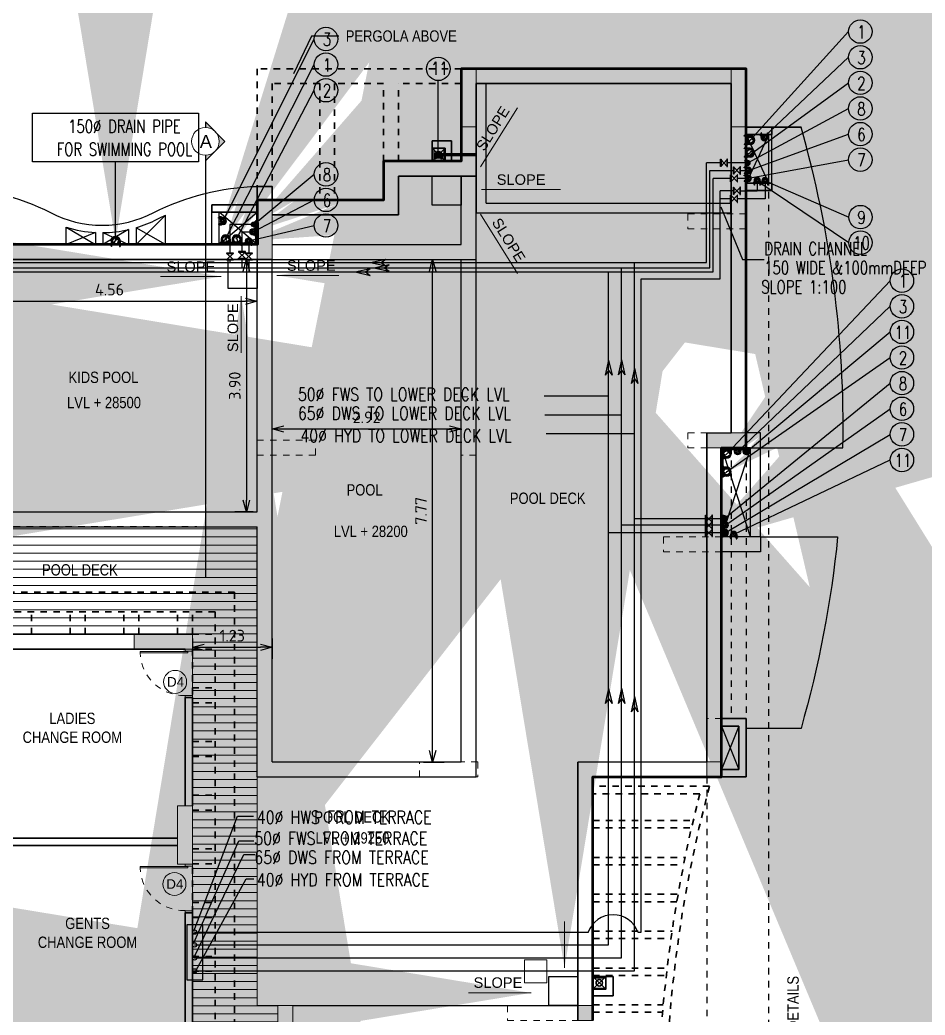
# Model space of a CAD drawing. Header units: inches. Extents: x 0 to 429, y 0 to 185.
# Drawn here: x 302.73 to 316.73, y 118.07 to 133.46 of the extents above; entities that cross this region are included whole.
import ezdxf
from ezdxf.enums import TextEntityAlignment as Align

# ---------------------------------------------------------------- set-up
doc = ezdxf.new("R2010")
doc.units = ezdxf.units.IN
doc.header["$MEASUREMENT"] = 0
doc.linetypes.add('Xr-4BHK-A-B-Tenth Floor-Sub$0$HIDDEN', pattern=[0.375, 0.25, -0.125])
doc.layers.get('DEFPOINTS').update_dxf_attribs({"lineweight": 18})
for name, color, linetype, lineweight in [('FLOOR09', 7, 'Continuous', 50), ('XR-4BHK-A-B-TENTH SUB$0$A-WALL', 7, 'Continuous', 35), ('XR-4BHK-A-B-TENTH SUB$0$COL', 1, 'Continuous', 0), ('XR-4BHK-A-B-TENTH SUB$0$COL BELOW', 3, 'Xr-4BHK-A-B-Tenth Floor-Sub$0$HIDDEN', 0), ('XR-4BHK-A-B-TENTH SUB$0$COL HATCH', 9, 'Continuous', 0), ('XR-4BHK-A-B-TENTH SUB$0$CUTOUT', 6, 'Continuous', 30), ('XR-4BHK-A-B-TENTH SUB$0$DOOR', 34, 'Continuous', 20), ('XR-4BHK-A-B-TENTH SUB$0$HATCH', 8, 'Continuous', 9), ('XR-4BHK-A-B-TENTH SUB$0$PERGOLA ABOVE', 6, 'Xr-4BHK-A-B-Tenth Floor-Sub$0$HIDDEN', 30), ('XR-4BHK-A-B-TENTH SUB$0$PIPE', 30, 'Continuous', 30), ('XR-4BHK-A-B-TENTH SUB$0$WALL', 7, 'Continuous', 30)]:
    doc.layers.add(name, color=color, linetype=linetype, lineweight=lineweight)
for name, color, linetype in [('XR-4BHK-A-B-TENTH SUB$0$BALCONY', 6, 'Continuous'), ('XR-4BHK-A-B-TENTH SUB$0$ELE', 4, 'Continuous'), ('XR-4BHK-A-B-TENTH SUB$0$LINE ABOVE', 20, 'Xr-4BHK-A-B-Tenth Floor-Sub$0$HIDDEN')]:
    doc.layers.add(name, color=color, linetype=linetype)
doc.layers.add('XR-4BHK-A-B-TENTH SUB$0$HATCH1', color=7, linetype='Continuous', lineweight=15, true_color=0x874d22)
doc.styles.add('Sanvi Common', font='isocpeur.ttf')
doc.styles.add('Xr-4BHK-A-B-Tenth Floor-Sub$0$$0$DIM', font='arial.ttf', dxfattribs={"height": 4})
doc.styles.add('Xr-4BHK-A-B-Tenth Floor-Sub$0$$1$Standard', font='arial.ttf')
doc.styles.add('Xr-4BHK-A-B-Tenth Floor-Sub$0$A-DIM', font='arial.ttf')
doc.styles.add('Xr-4BHK-A-B-Tenth Floor-Sub$0$AUDIT_D_080506184754-0', font='romans.shx')
doc.styles.add('Xr-4BHK-A-B-Tenth Floor-Sub$0$DIM', font='arial.ttf')
doc.styles.add('Xr-4BHK-A-B-Tenth Floor-Sub$0$ROMANS', font='romans.shx')
doc.styles.add('Xr-4BHK-A-B-Tenth Floor-Sub$0$Standard', font='ARIALN.TTF')
doc.dimstyles.new('Sanvi Common', dxfattribs={"dimtxt": 0.18, "dimasz": 0.18, "dimexe": 0.18, "dimexo": 0.0625, "dimgap": 0.09, "dimtad": 1, "dimzin": 0, "dimdsep": 46, "dimtxsty": 'Sanvi Common', "dimblk": 'OPEN30', "dimcen": 0.09, "dimclrd": 68, "dimclre": 68, "dimclrt": 40, "dimadec": 0, "dimazin": 0, "dimtfac": 1, "dimtofl": 0, "dimtmove": 0, "dimatfit": 3, "dimldrblk": 'OPEN30', "dimfxl": 1, "dimtolj": 1, "dimtzin": 0, "dimarcsym": 0})
doc.dimstyles.new('Xr-4BHK-A-B-Tenth Floor-Sub$0$A-DIM-100', dxfattribs={"dimscale": 2, "dimtxt": 150, "dimasz": 50, "dimexe": 30, "dimexo": 25, "dimgap": 25, "dimtad": 1, "dimdec": 0, "dimzin": 0, "dimdsep": 46, "dimtxsty": 'Xr-4BHK-A-B-Tenth Floor-Sub$0$A-DIM', "dimblk1": 'Xr-4BHK-A-B-Tenth Floor-Sub$0$_ArchTick', "dimblk2": 'Xr-4BHK-A-B-Tenth Floor-Sub$0$_ArchTick', "dimsah": 1, "dimcen": 0.09, "dimdle": 30, "dimclrd": 256, "dimclre": 256, "dimclrt": 5, "dimadec": 0, "dimazin": 0, "dimtfac": 1, "dimtdec": 0, "dimtmove": 2, "dimatfit": 3, "dimfxl": 0.18, "dimtolj": 1, "dimtzin": 0, "dimlwd": 9, "dimlwe": 9, "dimarcsym": 0})
doc.dimstyles.new('Xr-4BHK-A-B-Tenth Floor-Sub$0$DIM 75', dxfattribs={"dimtxt": 75, "dimasz": 75, "dimexe": 0.18, "dimexo": 0.0625, "dimgap": 0.09, "dimtad": 0, "dimtih": 1, "dimtoh": 1, "dimdec": 0, "dimzin": 0, "dimdsep": 46, "dimtxsty": 'Xr-4BHK-A-B-Tenth Floor-Sub$0$Standard', "dimcen": 0.09, "dimclrd": 256, "dimclre": 256, "dimclrt": 256, "dimadec": 0, "dimazin": 0, "dimtfac": 1, "dimtdec": 0, "dimtofl": 0, "dimtmove": 0, "dimatfit": 3, "dimfxl": 1, "dimtolj": 1, "dimtzin": 0, "dimarcsym": 0})

# ---------------------------------------------------------------- blocks, each defined once
blk = doc.blocks.new('Xr-4BHK-A-B-Tenth Floor-Sub$0$d-750')
at = {"layer": 'XR-4BHK-A-B-TENTH SUB$0$DOOR'}
for p, q in [((0, 719), (0, 750)), ((0, 750), (115, 750)), ((115, 719), (0, 719)), ((115, 750), (115, 719)), ((0, 0), (0, 31)), ((0, 31), (115, 31)), ((115, 31), (115, 0)), ((115, 0), (0, 0))]:
    blk.add_line(p, q, dxfattribs=at)
blk.add_lwpolyline([(74, 34), (811, 34), (811, 59), (74, 59)], close=True, dxfattribs=at)
at = {"layer": 'XR-4BHK-A-B-TENTH SUB$0$DOOR', "color": 8, "linetype": 'Xr-4BHK-A-B-Tenth Floor-Sub$0$HIDDEN', "extrusion": (0, 0, -1)}
blk.add_ellipse((125, 31), major_axis=(218, 652), ratio=0.99874, start_param=-0.33813, end_param=1.207251, dxfattribs=at)
blk = doc.blocks.new('Xr-4BHK-A-B-Tenth Floor-Sub$0$RWP')
at = {"layer": 'XR-4BHK-A-B-TENTH SUB$0$CUTOUT'}
for p, q in [((0, 200), (200, 0)), ((200, 200), (0, 0))]:
    blk.add_line(p, q, dxfattribs=at)
blk.add_lwpolyline([(0, 0), (200, 0), (200, 200), (0, 200)], close=True, dxfattribs=at)
at = {"layer": 'XR-4BHK-A-B-TENTH SUB$0$ELE'}
for p, q in [((0, 200), (0, 0)), ((25, 200), (25, 0))]:
    blk.add_line(p, q, dxfattribs=at)
at = {"layer": 'XR-4BHK-A-B-TENTH SUB$0$PIPE'}
blk.add_circle((100, 100), 50, dxfattribs=at)
at = {"layer": 'XR-4BHK-A-B-TENTH SUB$0$WALL'}
for p, q in [((0, 315), (300, 315)), ((0, 200), (0, 315)), ((300, 0), (300, 315)), ((0, 200), (185, 200)), ((185, 0), (185, 200))]:
    blk.add_line(p, q, dxfattribs=at)
blk = doc.blocks.new('Xr-4BHK-A-B-Tenth Floor-Sub$0$unit 4')
at = {"layer": 'XR-4BHK-A-B-TENTH SUB$0$COL HATCH'}
for points in [[(130342, 17232), (130342, 17462), (129442, 17462), (129442, 17232)], [(135071, 16852), (135071, 17462), (135301, 17462), (135301, 16852)], [(140161, 16852), (140161, 17082), (140391, 17082), (140391, 16852)], [(143927, 14862), (143927, 15092), (144157, 15092), (144157, 14862)], [(129442, 13057), (129442, 13287), (130342, 13287), (130342, 13057)], [(131472, 9902), (131472, 10132), (132391, 10132), (132391, 9902)], [(138186, 8001), (138186, 8902), (138416, 8902), (138416, 8001)], [(140841, 8902), (140841, 8672), (141337, 8672), (141337, 8672), (141452, 8672), (141452, 8672), (141741, 8672), (141741, 8902)]]:
    blk.add_hatch(color=256, dxfattribs=at).paths.add_polyline_path(points)
at = {"layer": 'XR-4BHK-A-B-TENTH SUB$0$HATCH'}
h = blk.add_hatch(dxfattribs=at)
h.set_pattern_fill('LINE', color=256, scale=1000, angle=90, style=0)
h.set_pattern_definition([(90, (108785.05, -212039.43), (-125, -3e-14), [])])
h.paths.add_polyline_path([(136524, 5337), (136524, 9902), (143927, 9902), (143927, 10222), (144477, 10222), (144477, 9002), (144477, 8902), (143682, 8902), (141449, 8902), (138186, 8902), (138187, 4737), (136951, 4737), (136951, 5337)])
at = {"layer": 'XR-4BHK-A-B-TENTH SUB$0$A-WALL'}
blk.add_line((140277, 14862), (140277, 14862), dxfattribs=at)
at = {"layer": 'XR-4BHK-A-B-TENTH SUB$0$BALCONY'}
blk.add_line((130345, 17862), (130345, 18311), dxfattribs=at)
for points in [[(135301, 17682), (135301, 18959, 0.074265), (130345, 18311), (130345, 17862)], [(136681, 17682), (136681, 18877, -0.044618), (139641, 18311), (139641, 17462)]]:
    blk.add_lwpolyline(points, format="xyb", dxfattribs=at)
at = {"layer": 'XR-4BHK-A-B-TENTH SUB$0$COL'}
for points in [[(130342, 17232), (130342, 17462), (129442, 17462), (129442, 17232)], [(135071, 16852), (135071, 17462), (135301, 17462), (135301, 16852)], [(140161, 16852), (140161, 17082), (140391, 17082), (140391, 16852)], [(143927, 14862), (143927, 15092), (144157, 15092), (144157, 14862)], [(129442, 13057), (129442, 13287), (130342, 13287), (130342, 13057)], [(131472, 9902), (131472, 10132), (132391, 10132), (132391, 9902)], [(138186, 8001), (138186, 8902), (138416, 8902), (138416, 8001)], [(140841, 8672), (140841, 8902), (141741, 8902), (141741, 8672)]]:
    blk.add_lwpolyline(points, close=True, dxfattribs=at)
at = {"layer": 'XR-4BHK-A-B-TENTH SUB$0$COL BELOW'}
for points in [[(131686, 17462), (131686, 16561), (131916, 16561), (131916, 17462)], [(135071, 17462), (135071, 16561), (135301, 16561), (135301, 17462)], [(136681, 17082), (136681, 16182), (136911, 16182), (136911, 17082)], [(140391, 16852), (140391, 17082), (139491, 17082), (139491, 16852)], [(144157, 13772), (144157, 15092), (143927, 15092), (143927, 13772)], [(134516, 13057), (134516, 13287), (135416, 13287), (135416, 13057)], [(140161, 12412), (140161, 13312), (140391, 13312), (140391, 12412)], [(135186, 10802), (135186, 9902), (135416, 9902), (135416, 10802)], [(138416, 8001), (138416, 8902), (138186, 8902), (138186, 8001)]]:
    blk.add_lwpolyline(points, close=True, dxfattribs=at)
at = {"layer": 'XR-4BHK-A-B-TENTH SUB$0$ELE'}
for p, q in [((131210, 17862), (130460, 17862)), ((131210, 17811), (130460, 17812)), ((130460, 17812), (131210, 17461)), ((131210, 17811), (130460, 17462)), ((135301, 17682), (135071, 17682)), ((135071, 17682), (135071, 17462)), ((135301, 17462), (135301, 17682)), ((136681, 17682), (135301, 17682)), ((136681, 17682), (136911, 17682)), ((136681, 17532), (135301, 17084)), ((136681, 17532), (135301, 17532)), ((135301, 17084), (135301, 17462)), ((135306, 17532), (136681, 17082)), ((139606, 17082), (140276, 17347)), ((139606, 17347), (140276, 17082)), ((135071, 16852), (135071, 17232)), ((143927, 10452), (143927, 14862)), ((140391, 13287), (131101, 13287)), ((132391, 10132), (132391, 13287)), ((140391, 9902), (140391, 13287)), ((132161, 13057), (131101, 13057)), ((132161, 10132), (132161, 13057)), ((140161, 13057), (132391, 13057)), ((140161, 10132), (140161, 13057)), ((140161, 10132), (132391, 10132)), ((132161, 9314), (131662, 9902)), ((132161, 9902), (131662, 9314)), ((136294, 9902), (132391, 9902)), ((136294, 5337), (136294, 9902)), ((136524, 5337), (136524, 9902)), ((140391, 9902), (136524, 9902)), ((132161, 9314), (131662, 9314)), ((132161, 9199), (131662, 9199)), ((132161, 8484), (131707, 8484)), ((132161, 8029), (131707, 8484)), ((132161, 8484), (131900, 8029)), ((131900, 8029), (132161, 8029)), ((131930, 7914), (132161, 7914)), ((131930, 7914), (132161, 7518)), ((131976, 7518), (132161, 7914)), ((131891, 6949), (132161, 7403)), ((131974, 7403), (132161, 7403)), ((131974, 7403), (132161, 6949)), ((131976, 7518), (132161, 7518)), ((132161, 6949), (131891, 6949))]:
    blk.add_line(p, q, dxfattribs=at)
for points in [[(136681, 17682), (136681, 17082)], [(136911, 17682), (136911, 17082)]]:
    blk.add_lwpolyline(points, dxfattribs=at)
for points in [[(131547, 5107), (131261, 5107, -0.111051), (131666, 6705, 0.244497), (131666, 8303, -0.111051), (131261, 9902, 74.791831)], [(131900, 8029, 0.047733), (131768, 8356, -0.009749), (131707, 8484)], [(131976, 7518, 0.054211), (131930, 7914)], [(131891, 6949, 0.06273), (131974, 7403, 0.06273)]]:
    blk.add_lwpolyline(points, format="xyb", dxfattribs=at)
at = {"layer": 'XR-4BHK-A-B-TENTH SUB$0$HATCH'}
blk.add_lwpolyline([(136524, 5337), (136524, 9902), (143927, 9902), (143927, 10222), (144477, 10222), (144477, 9002), (144477, 8902), (143682, 8902), (141449, 8902), (141449, 8902), (138186, 8902), (138187, 4737), (136951, 4737), (136951, 5337), (136524, 5337)], dxfattribs=at)
at = {"layer": 'XR-4BHK-A-B-TENTH SUB$0$HATCH1', "ltscale": 0.5}
blk.add_lwpolyline([(143220, 14037), (143577, 14037), (143577, 14382), (143220, 14382)], close=True, dxfattribs=at)
at = {"layer": 'XR-4BHK-A-B-TENTH SUB$0$LINE ABOVE'}
for p, q in [((135301, 17462), (139491, 17462)), ((135301, 17232), (139491, 17232))]:
    blk.add_line(p, q, dxfattribs=at)
at = {"layer": 'XR-4BHK-A-B-TENTH SUB$0$PERGOLA ABOVE'}
for p, q in [((130871, 12087), (129671, 12087)), ((130871, 11857), (129671, 11857)), ((129671, 11099), (131471, 11099)), ((129671, 10869), (131471, 10869))]:
    blk.add_line(p, q, dxfattribs=at)
at = {"layer": 'XR-4BHK-A-B-TENTH SUB$0$PERGOLA ABOVE', "linetype": 'Xr-4BHK-A-B-Tenth Floor-Sub$0$HIDDEN'}
for p, q in [((137537, 9552), (144477, 9552)), ((137537, 9552), (137537, 4737)), ((137837, 9252), (144177, 9252)), ((137837, 9252), (137837, 4737)), ((138186, 8902), (138186, 9252)), ((138416, 8902), (138416, 9252)), ((139016, 8902), (139016, 9252)), ((139246, 8902), (139246, 9252)), ((139846, 8902), (139846, 9252)), ((140076, 8902), (140076, 9252)), ((140676, 8902), (140676, 9252)), ((140906, 8902), (140906, 9252)), ((141506, 8902), (141506, 9252)), ((141736, 8902), (141736, 9252)), ((142336, 8902), (142336, 9252)), ((142566, 8902), (142566, 9252)), ((143166, 8902), (143166, 9252)), ((143396, 8902), (143396, 9252)), ((136524, 5337), (136524, 8969)), ((138186, 8902), (137836, 8902)), ((138416, 8902), (139166, 8902)), ((142491, 8902), (141741, 8902)), ((138186, 8672), (137836, 8672)), ((138186, 8072), (137836, 8072)), ((138186, 7842), (137836, 7842)), ((138186, 7242), (137836, 7242)), ((138186, 7012), (137836, 7012)), ((138186, 6412), (137836, 6412))]:
    blk.add_line(p, q, dxfattribs=at)
at = {"layer": 'XR-4BHK-A-B-TENTH SUB$0$PERGOLA ABOVE'}
for points in [[(129441, 13057), (129441, 9902), (131472, 9902)], [(129671, 13057), (129671, 12087)], [(129671, 11857), (129671, 11099)], [(129671, 10869), (129671, 10132), (131472, 10132)]]:
    blk.add_lwpolyline(points, dxfattribs=at)
at = {"layer": 'XR-4BHK-A-B-TENTH SUB$0$WALL'}
for p, q in [((130345, 17462), (130345, 17862)), ((130460, 17862), (130345, 17862)), ((130460, 17462), (130460, 17862)), ((131210, 17461), (131210, 17862)), ((131210, 17862), (131325, 17862)), ((131325, 17462), (131325, 17862)), ((129441, 13057), (129441, 17462)), ((130345, 17462), (129441, 17462)), ((131210, 17461), (130460, 17462)), ((131325, 17462), (135071, 17462)), ((139491, 17462), (140391, 17462)), ((139491, 17082), (139491, 17462)), ((140391, 17082), (140391, 17462)), ((139606, 17347), (140276, 17347)), ((139606, 17082), (139606, 17347)), ((140276, 17082), (140276, 17347)), ((129671, 17232), (135071, 17232)), ((129671, 13287), (129671, 17232)), ((135301, 17082), (140276, 17082)), ((140392, 15092), (140391, 17082)), ((135071, 16852), (140161, 16852)), ((140162, 14862), (140161, 16852)), ((140392, 15092), (144157, 15092)), ((140162, 14862), (144157, 14862)), ((129671, 13287), (131101, 13287)), ((131101, 12087), (131101, 13287)), ((129441, 13057), (130871, 13057)), ((130871, 11857), (130871, 13057)), ((131101, 12087), (131702, 12087)), ((131702, 10132), (131702, 12087)), ((131472, 11857), (130871, 11857)), ((131472, 10132), (131472, 11857)), ((131547, 9902), (131547, 9199)), ((131662, 9902), (131662, 9199)), ((131662, 9199), (131547, 9199)), ((132161, 9199), (132161, 5924)), ((138186, 8231), (138186, 8902)), ((138187, 8902), (138187, 4737)), ((138416, 8001), (138416, 8787)), ((138417, 8787), (138417, 5337)), ((140841, 8902), (139166, 8902)), ((139166, 8787), (139166, 8902)), ((140841, 8787), (139166, 8787)), ((142491, 8902), (144477, 8902)), ((142491, 8787), (142491, 8902)), ((142491, 8787), (144247, 8787)), ((141337, 5337), (141337, 8672)), ((141452, 5937), (141452, 8672))]:
    blk.add_line(p, q, dxfattribs=at)
for points in [[(132161, 9199), (132161, 9902), (131261, 9902), (131261, 10132), (131472, 10132)], [(132391, 10132), (132391, 5337), (136951, 5337)]]:
    blk.add_lwpolyline(points, dxfattribs=at)
at = {"layer": 'XR-4BHK-A-B-TENTH SUB$0$DOOR', "rotation": 269.9999999483067}
for p in [(138416, 8902), (141741, 8902)]:
    blk.add_blockref('Xr-4BHK-A-B-Tenth Floor-Sub$0$d-750', p, dxfattribs=at)
at = {"layer": 'XR-4BHK-A-B-TENTH SUB$0$WALL'}
blk.add_blockref('Xr-4BHK-A-B-Tenth Floor-Sub$0$RWP', (143476, 15092), dxfattribs=at)
at = {"layer": 'XR-4BHK-A-B-TENTH SUB$0$WALL', "rotation": 90}
blk.add_blockref('Xr-4BHK-A-B-Tenth Floor-Sub$0$RWP', (130872, 12607), dxfattribs=at)
blk = doc.blocks.new('Xr-4BHK-A-B-Tenth Floor-Sub$0$core typ')
at = {"layer": 'XR-4BHK-A-B-TENTH SUB$0$COL HATCH'}
h = blk.add_hatch(color=256, dxfattribs=at)
h.dxf.hatch_style = 1
h.paths.add_polyline_path([(6780, 9030), (7010, 9030), (7010, 8130), (6780, 8130)])
at = {"layer": 'XR-4BHK-A-B-TENTH SUB$0$COL'}
blk.add_lwpolyline([(6780, 9030), (7010, 9030), (7010, 8130), (6780, 8130)], close=True, dxfattribs=at)
at = {"layer": 'XR-4BHK-A-B-TENTH SUB$0$LINE ABOVE'}
for p, q in [((14370, -7689), (14370, 21932)), ((13410, 12565), (13410, 1735))]:
    blk.add_line(p, q, dxfattribs=at)
at = {"layer": 'XR-4BHK-A-B-TENTH SUB$0$PERGOLA ABOVE', "linetype": 'Xr-4BHK-A-B-Tenth Floor-Sub$0$HIDDEN'}
for p, q in [((13452, 12421), (11652, 12421)), ((13452, 12421), (11652, 12421)), ((13299, 12306), (11652, 12306)), ((13303, 12306), (11652, 12306)), ((11652, 11892), (13201, 11892)), ((11652, 11777), (13174, 11777)), ((11652, 11321), (13075, 11321)), ((11652, 11206), (13052, 11206)), ((11652, 10751), (12967, 10751)), ((11652, 10636), (12947, 10636)), ((11652, 10180), (12874, 10180)), ((11652, 10065), (12857, 10065)), ((11652, 9610), (12798, 9610)), ((11652, 9495), (12784, 9495)), ((11652, 9041), (12738, 9041)), ((11652, 8926), (12728, 8926))]:
    blk.add_line(p, q, dxfattribs=at)
for radius, start, end in [(20607, 165.1815, 194.8185), (20722, 165.5942, 194.4058)]:
    blk.add_arc((33373, 7150), radius, start, end, dxfattribs=at)
blk = doc.blocks.new('Xr-4BHK-A-B-Tenth Floor-Sub$0$$0$DOOR NO')
at = {"lineweight": 0}
blk.add_circle((0, 0), 10, dxfattribs=at)
at = {"style": 'Xr-4BHK-A-B-Tenth Floor-Sub$0$$0$DIM'}
blk.add_attdef('X1', text='', height=9, dxfattribs=at).set_placement((0, 0), align=Align.MIDDLE_CENTER)
blk = doc.blocks.new('_Open30')
at = {"color": 0, "linetype": 'ByBlock', "lineweight": -2}
for p, q in [((-1, 0.268), (0, 0)), ((0, 0), (-1, -0.268)), ((0, 0), (-1, 0))]:
    blk.add_line(p, q, dxfattribs=at)
blk = doc.blocks.new('*D409')
at = {"color": 68, "lineweight": -2, "transparency": 16777216}
for p, q in [((306.336, 129.754), (306.053, 129.754)), ((306.233, 129.574), (306.233, 126.032)), ((306.336, 125.852), (306.053, 125.852))]:
    blk.add_line(p, q, dxfattribs=at)
at = {"layer": 'DEFPOINTS', "color": 0, "transparency": 16777216}
for p in [(306.399, 129.754), (306.233, 125.852), (306.399, 125.852)]:
    blk.add_point(p, dxfattribs=at)
at = {"color": 68, "lineweight": -2, "transparency": 16777216, "xscale": 0.18, "yscale": 0.18, "zscale": 0.18}
for p, rotation in [((306.233, 129.754), 90), ((306.233, 125.852), 270)]:
    blk.add_blockref('_Open30', p, dxfattribs=dict(at, rotation=rotation))
at = {"color": 40, "transparency": 16777216, "insert": (306.053, 127.803), "char_height": 0.18, "attachment_point": 5, "rotation": 90, "style": 'Sanvi Common'}
blk.add_mtext('\\A1;3.90', dxfattribs=at)
blk = doc.blocks.new('*D410')
at = {"color": 68, "lineweight": -2, "transparency": 16777216}
for p, q in [((301.834, 129.146), (301.834, 129.289)), ((306.399, 129.146), (306.399, 129.289)), ((302.014, 129.109), (306.219, 129.109))]:
    blk.add_line(p, q, dxfattribs=at)
at = {"layer": 'DEFPOINTS', "color": 0, "transparency": 16777216}
for p in [(306.399, 129.109), (301.834, 129.084), (306.399, 129.084)]:
    blk.add_point(p, dxfattribs=at)
at = {"color": 68, "lineweight": -2, "transparency": 16777216, "xscale": 0.18, "yscale": 0.18, "zscale": 0.18, "rotation": 180}
blk.add_blockref('_Open30', (301.834, 129.109), dxfattribs=at)
at = {"color": 68, "lineweight": -2, "transparency": 16777216, "xscale": 0.18, "yscale": 0.18, "zscale": 0.18}
blk.add_blockref('_Open30', (306.399, 129.109), dxfattribs=at)
at = {"color": 40, "transparency": 16777216, "insert": (304.116, 129.289), "char_height": 0.18, "attachment_point": 5, "style": 'Sanvi Common'}
blk.add_mtext('\\A1;4.56', dxfattribs=at)
blk = doc.blocks.new('*D411')
at = {"color": 68, "lineweight": -2, "transparency": 16777216}
for p, q in [((308.971, 129.754), (309.292, 129.754)), ((309.112, 122.164), (309.112, 129.574)), ((308.971, 121.984), (309.292, 121.984))]:
    blk.add_line(p, q, dxfattribs=at)
at = {"layer": 'DEFPOINTS', "color": 0, "transparency": 16777216}
for p in [(308.909, 129.754), (309.112, 129.754), (308.909, 121.984)]:
    blk.add_point(p, dxfattribs=at)
at = {"color": 68, "lineweight": -2, "transparency": 16777216, "xscale": 0.18, "yscale": 0.18, "zscale": 0.18}
for p, rotation in [((309.112, 129.754), 90), ((309.112, 121.984), 270)]:
    blk.add_blockref('_Open30', p, dxfattribs=dict(at, rotation=rotation))
at = {"color": 40, "transparency": 16777216, "insert": (308.932, 125.869), "char_height": 0.18, "attachment_point": 5, "rotation": 90, "style": 'Sanvi Common'}
blk.add_mtext('\\A1;7.77', dxfattribs=at)
blk = doc.blocks.new('*D412')
at = {"color": 68, "lineweight": -2, "transparency": 16777216}
for p, q in [((306.629, 127.022), (306.629, 127.315)), ((309.554, 127.022), (309.554, 127.315)), ((306.809, 127.135), (309.374, 127.135))]:
    blk.add_line(p, q, dxfattribs=at)
at = {"layer": 'DEFPOINTS', "color": 0, "transparency": 16777216}
for p in [(309.554, 127.135), (306.629, 126.959), (309.554, 126.959)]:
    blk.add_point(p, dxfattribs=at)
at = {"color": 68, "lineweight": -2, "transparency": 16777216, "xscale": 0.18, "yscale": 0.18, "zscale": 0.18, "rotation": 180}
blk.add_blockref('_Open30', (306.629, 127.135), dxfattribs=at)
at = {"color": 68, "lineweight": -2, "transparency": 16777216, "xscale": 0.18, "yscale": 0.18, "zscale": 0.18}
blk.add_blockref('_Open30', (309.554, 127.135), dxfattribs=at)
at = {"color": 40, "transparency": 16777216, "insert": (308.091, 127.315), "char_height": 0.18, "attachment_point": 5, "style": 'Sanvi Common'}
blk.add_mtext('\\A1;2.92', dxfattribs=at)
blk = doc.blocks.new('*D413')
at = {"color": 68, "lineweight": -2, "transparency": 16777216}
for p, q in [((305.399, 123.897), (305.399, 123.579)), ((306.629, 123.897), (306.629, 123.579)), ((305.579, 123.759), (306.449, 123.759))]:
    blk.add_line(p, q, dxfattribs=at)
at = {"layer": 'DEFPOINTS', "color": 0, "transparency": 16777216}
for p in [(305.399, 123.959), (306.629, 123.959), (306.629, 123.759)]:
    blk.add_point(p, dxfattribs=at)
at = {"color": 68, "lineweight": -2, "transparency": 16777216, "xscale": 0.18, "yscale": 0.18, "zscale": 0.18, "rotation": 180}
blk.add_blockref('_Open30', (305.399, 123.759), dxfattribs=at)
at = {"color": 68, "lineweight": -2, "transparency": 16777216, "xscale": 0.18, "yscale": 0.18, "zscale": 0.18}
blk.add_blockref('_Open30', (306.629, 123.759), dxfattribs=at)
at = {"color": 40, "transparency": 16777216, "insert": (306.014, 123.939), "char_height": 0.18, "attachment_point": 5, "style": 'Sanvi Common'}
blk.add_mtext('\\A1;1.23', dxfattribs=at)
blk = doc.blocks.new('Xr-4BHK-A-B-Tenth Floor-Sub$0$_ArchTick')
at = {"color": 0, "linetype": 'ByBlock', "const_width": 0.15}
blk.add_lwpolyline([(-0.5, -0.5), (0.5, 0.5)], dxfattribs=at)
blk = doc.blocks.new('Xr-4BHK-A-B-Tenth Floor-Sub$0$VALVE100')
at = {"color": 0, "linetype": 'Continuous', "lineweight": -3}
for p, q in [((-19, 22.9), (-22.1, 22.9)), ((-22.1, 22.9), (-22.1, -22.9)), ((-19, -22.9), (-19, 22.9)), ((-19, 19.9), (19, -19.9)), ((19, 19.9), (-19, -19.9)), ((19, 22.9), (22.1, 22.9)), ((19, -22.9), (19, 22.9)), ((22.1, 22.9), (22.1, -22.9)), ((-22.1, -22.9), (-19, -22.9)), ((22.1, -22.9), (19, -22.9))]:
    blk.add_line(p, q, dxfattribs=at)
blk = doc.blocks.new('Xr-4BHK-A-B-Tenth Floor-Sub$0$AR')
at = {"lineweight": -3}
blk.add_hatch(color=0, dxfattribs=at).paths.add_polyline_path([(0, 0), (-53, -236), (0, -163), (53, -236)])
at = {"color": 0, "lineweight": -3}
for p, q in [((0, 0), (-53, -236)), ((0, 0), (53, -236)), ((0, -163), (-53, -236)), ((0, -163), (53, -236))]:
    blk.add_line(p, q, dxfattribs=at)
blk = doc.blocks.new('Xr-4BHK-A-B-Tenth Floor-Sub$0$CI50')
at = {"color": 1, "ltscale": 100}
for p, q in [((-53, 2), (-53, 13)), ((-48, 35), (-48, 13)), ((-48, 2), (-48, -2)), ((-40, 35), (-40, 13)), ((-40, 2), (-40, -2)), ((-35, 2), (-35, 13)), ((35, 2), (35, 13)), ((40, 35), (40, 13)), ((40, 2), (40, -2)), ((48, 35), (48, 13)), ((48, 2), (48, -2)), ((53, 2), (53, 13)), ((-53, -13), (-53, -2)), ((-48, -13), (-48, -31)), ((-48, -15), (-48, -31)), ((-40, -31), (-48, -31)), ((-40, -13), (-40, -31)), ((-40, -15), (-40, -31)), ((-35, -13), (-35, -2)), ((35, -13), (35, -2)), ((40, -13), (40, -31)), ((40, -15), (40, -31)), ((40, -31), (48, -31)), ((48, -13), (48, -31)), ((48, -15), (48, -31)), ((53, -13), (53, -2))]:
    blk.add_line(p, q, dxfattribs=at)
at = {"color": 1, "ltscale": 100, "elevation": 0}
for points in [[(-58, 2), (-31, 2), (-31, 13), (-58, 13)], [(58, 2), (31, 2), (31, 13), (58, 13)], [(-58, -13), (-31, -13), (-31, -2), (-58, -2)], [(58, -13), (31, -13), (31, -2), (58, -2)]]:
    blk.add_lwpolyline(points, close=True, dxfattribs=at)
at = {"ltscale": 100}
for radius in [35, 25]:
    blk.add_circle((0, 35), radius, dxfattribs=at)
at = {"color": 1, "ltscale": 100}
for radius, start in [(48.3, 0), (40.3, 360)]:
    blk.add_arc((0, 35), radius, start, 180, dxfattribs=at)
at = {"ltscale": 100}
for centre, start, end in [((7, 47), 119.0199, 240.9801), ((-7, 22), 299.0199, 60.9801)]:
    blk.add_arc(centre, 14.3, start, end, dxfattribs=at)
blk = doc.blocks.new('Xr-4BHK-A-B-Tenth Floor-Sub$0$CI100')
at = {"color": 1, "ltscale": 100}
for p, q in [((-79, 0), (-79, 11)), ((-74, 61), (-74, 11)), ((-66, 61), (-66, 11)), ((-61, 0), (-61, 11)), ((61, 0), (61, 11)), ((66, 61), (66, 11)), ((74, 61), (74, 11)), ((79, 0), (79, 11)), ((-79, -15), (-79, -4)), ((-74, 0), (-74, -4)), ((-74, -15), (-74, -37)), ((-74, -17), (-74, -37)), ((-66, -37), (-74, -37)), ((-66, 0), (-66, -4)), ((-66, -15), (-66, -37)), ((-66, -17), (-66, -37)), ((-61, -15), (-61, -4)), ((61, -15), (61, -4)), ((66, 0), (66, -4)), ((66, -15), (66, -37)), ((66, -17), (66, -37)), ((66, -37), (74, -37)), ((74, 0), (74, -4)), ((74, -15), (74, -37)), ((74, -17), (74, -37)), ((79, -15), (79, -4))]:
    blk.add_line(p, q, dxfattribs=at)
for points in [[(-85, 0), (-55, 0), (-55, 11), (-85, 11)], [(85, 0), (55, 0), (55, 11), (85, 11)], [(-85, -15), (-55, -15), (-55, -4), (-85, -4)], [(85, -15), (55, -15), (55, -4), (85, -4)]]:
    blk.add_lwpolyline(points, close=True, dxfattribs=at)
at = {"ltscale": 100}
for radius in [60.7, 50]:
    blk.add_circle((0, 61), radius, dxfattribs=at)
at = {"color": 1, "ltscale": 100}
for radius in [74, 66]:
    blk.add_arc((0, 61), radius, 0, 180, dxfattribs=at)
at = {"ltscale": 100}
for centre, start, end in [((14, 86), 119.0199, 240.9801), ((-14, 36), 299.0199, 60.9801)]:
    blk.add_arc(centre, 28.6, start, end, dxfattribs=at)

msp = doc.modelspace()

# ---------------------------------------------------------------- hatches: boundary and pattern name
h = msp.add_hatch(color=256)
h.dxf.hatch_style = 1
h.paths.add_polyline_path([(305.901, 131.581), (305.75, 131.732, -0.414214), (305.75, 131.43)])
h.paths.add_polyline_path([(305.75, 131.43, -0.198912), (305.599, 131.367), (305.599, 131.279)])
h.paths.add_polyline_path([(305.75, 131.732), (305.599, 131.883), (305.599, 131.794, -0.198912)])

# ---------------------------------------------------------------- linework, layer by layer
for p, q in [((309.788, 130.477), (309.788, 132.474)), ((309.788, 132.474), (309.938, 132.474)), ((309.938, 130.627), (309.938, 132.474)), ((305.599, 131.279), (305.599, 124.846)), ((309.938, 130.627), (313.715, 130.627)), ((313.715, 130.627), (313.715, 130.477)), ((306.384, 129.984), (306.384, 130.35)), ((309.788, 130.477), (313.715, 130.477)), ((305.81, 130.005), (306.31, 130.005)), ((313.599, 126.844), (313.599, 126.394)), ((314.028, 126.823), (313.701, 126.823)), ((313.599, 125.794), (313.599, 125.464)), ((306.194, 120.557), (306.37, 120.557))]:
    msp.add_line(p, q)
at = {"ltscale": 25}
for p, q in [((313.346, 129.709), (313.346, 131.248)), ((313.564, 131.248), (313.346, 131.248)), ((313.399, 129.625), (313.399, 131.132)), ((313.399, 131.132), (313.764, 131.132)), ((313.988, 131.248), (313.671, 131.248)), ((313.871, 131.132), (313.992, 131.132)), ((313.451, 129.562), (313.451, 131.009)), ((313.719, 131.009), (313.451, 131.009)), ((313.993, 131.009), (313.826, 131.009)), ((314.13, 130.972), (314.13, 130.816)), ((314.251, 130.973), (314.251, 130.694)), ((313.556, 129.457), (313.556, 130.816)), ((313.771, 130.816), (313.556, 130.816)), ((313.871, 130.816), (314.13, 130.816)), ((313.719, 130.694), (313.556, 130.694)), ((314.251, 130.694), (313.826, 130.694)), ((306.323, 130.296), (305.979, 130.296)), ((305.979, 130.296), (305.979, 129.852)), ((306.324, 130.175), (306.164, 130.175)), ((306.164, 130.175), (306.164, 129.877)), ((306.269, 130.035), (306.269, 129.852)), ((305.979, 129.745), (305.979, 129.709)), ((306.164, 129.77), (306.164, 129.625)), ((306.269, 129.745), (306.269, 129.562)), ((301.926, 129.625), (313.399, 129.625)), ((302.118, 129.709), (313.346, 129.709)), ((312.033, 118.956), (312.033, 129.625)), ((312.233, 118.756), (312.233, 129.709)), ((301.859, 129.562), (313.451, 129.562)), ((311.833, 119.156), (311.833, 129.562)), ((312.338, 119.352), (312.338, 129.457)), ((312.338, 129.457), (313.556, 129.457)), ((313.617, 125.745), (312.233, 125.745)), ((313.627, 125.645), (312.033, 125.645)), ((313.636, 125.528), (311.833, 125.528)), ((305.432, 119.352), (311.52, 119.352)), ((312.285, 119.352), (312.338, 119.352)), ((305.432, 119.156), (311.833, 119.156)), ((305.432, 118.956), (312.033, 118.956)), ((305.432, 118.756), (312.233, 118.756))]:
    msp.add_line(p, q, dxfattribs=at)
for points in [[(307.66, 133.206), (307.238, 133.206), (306.959, 132.623)], [(305.599, 131.367), (305.599, 131.279), (305.901, 131.581), (305.599, 131.883), (305.599, 131.794)]]:
    msp.add_lwpolyline(points)
for points in [[(302.927, 132.015), (305.491, 132.015), (305.491, 131.266), (302.927, 131.266)], [(306.398, 129.984), (306.398, 130.35), (306.373, 130.35), (306.373, 129.984)], [(305.81, 129.984), (306.31, 129.984), (306.31, 130.009), (305.81, 130.009)], [(313.578, 126.844), (313.578, 126.394), (313.603, 126.394), (313.603, 126.844)], [(314.028, 126.844), (313.701, 126.844), (313.701, 126.819), (314.028, 126.819)], [(313.578, 125.794), (313.578, 125.464), (313.603, 125.464), (313.603, 125.794)], [(305.558, 119.466), (305.314, 119.466), (305.314, 118.619), (305.558, 118.619)]]:
    msp.add_lwpolyline(points, close=True)
at = {"const_width": 0.05}
msp.add_lwpolyline([(309.2, 131.377), (309.788, 131.377)], dxfattribs=at)
at = {"linetype": 'Continuous'}
for points in [[(309.104, 130.594), (309.104, 131.044), (309.554, 131.044), (309.554, 130.594), (309.104, 130.594)], [(305.949, 129.304), (305.949, 129.754), (306.399, 129.754), (306.399, 129.304), (305.949, 129.304)], [(310.909, 118.219), (310.909, 118.669), (311.359, 118.669), (311.359, 118.219), (310.909, 118.219)]]:
    msp.add_lwpolyline(points, dxfattribs=at)
for centre, radius in [((315.725, 133.278), 0.181), ((307.463, 133.164), 0.181), ((307.463, 132.768), 0.181), ((315.725, 132.882), 0.181), ((309.2, 132.702), 0.181), ((315.725, 132.486), 0.181), ((307.463, 132.372), 0.181), ((315.725, 132.09), 0.181), ((315.725, 131.694), 0.181), ((315.725, 131.298), 0.181), ((307.463, 131.072), 0.181), ((307.463, 130.676), 0.181), ((315.727, 130.411), 0.181), ((307.463, 130.28), 0.181), ((315.727, 130.015), 0.181), ((316.368, 129.427), 0.181), ((316.368, 129.031), 0.181), ((316.368, 128.635), 0.181), ((316.368, 128.239), 0.181), ((316.368, 127.843), 0.181), ((316.368, 127.447), 0.181), ((316.368, 127.051), 0.181), ((316.368, 126.655), 0.181), ((305.432, 118.756), 0.0332)]:
    msp.add_circle(centre, radius)
at = {"ltscale": 0.2}
msp.add_circle((305.432, 119.356), 0.0332, dxfattribs=at)
at = {"lineweight": -3, "ltscale": 200}
for centre in [(305.432, 119.156), (305.432, 118.956)]:
    msp.add_circle(centre, 0.0332, dxfattribs=at)
at = {"ltscale": 25}
msp.add_arc((311.902, 119.218), 0.406, 19.3208, 160.6792, dxfattribs=at)
at = {"layer": 'FLOOR09', "color": 181}
msp.add_lwpolyline([(311.589, 117.989), (311.589, 121.755), (313.579, 121.755), (313.579, 126.845), (313.959, 126.845), (313.959, 132.705), (309.554, 132.705), (309.554, 131.275), (308.354, 131.275), (308.354, 130.674), (306.399, 130.674), (306.403, 129.985), (301.604, 129.985), (301.604, 125.425), (301.004, 125.425), (301.004, 123.73), (301.604, 123.73), (301.604, 119.074), (301.954, 119.075), (301.954, 118.924), (302.307, 118.924), (302.306, 117.78)], dxfattribs=at)

# ---------------------------------------------------------------- block references
for name, p, xscale, yscale, zscale, rotation in [('Xr-4BHK-A-B-Tenth Floor-Sub$0$unit 4', (296.497, 262.146), 0.001, 0.001, 0.001, 270), ('Xr-4BHK-A-B-Tenth Floor-Sub$0$CI100', (313.965, 131.6), 0.0009405000000115251, 0.0009405000000115251, 0.0009405000000115251, 270), ('Xr-4BHK-A-B-Tenth Floor-Sub$0$CI50', (314.243, 131.681), 0.001099999999976717, 0.001099999999976717, 0.001099999999976717, 180), ('Xr-4BHK-A-B-Tenth Floor-Sub$0$CI100', (313.962, 131.408), 0.0009405000000115251, 0.0009405000000115251, 0.0009405000000115251, 270), ('Xr-4BHK-A-B-Tenth Floor-Sub$0$CI50', (305.833, 130.349), 0.001099999999976717, 0.001099999999976717, 0.001099999999976717, 270), ('Xr-4BHK-A-B-Tenth Floor-Sub$0$CI100', (313.603, 126.75), 0.0009405000000115251, 0.0009405000000115251, 0.0009405000000115251, 270), ('Xr-4BHK-A-B-Tenth Floor-Sub$0$CI50', (313.827, 126.817), -0.001, 0.001, 0.001, 180), ('Xr-4BHK-A-B-Tenth Floor-Sub$0$CI50', (313.963, 126.817), -0.001, 0.001, 0.001, 180), ('Xr-4BHK-A-B-Tenth Floor-Sub$0$CI100', (313.603, 126.472), 0.0009405000000115251, 0.0009405000000115251, 0.0009405000000115251, 270)]:
    msp.add_blockref(name, p, dxfattribs=dict(xscale=xscale, yscale=yscale, zscale=zscale, rotation=rotation))
ref = msp.add_blockref('Xr-4BHK-A-B-Tenth Floor-Sub$0$$0$DOOR NO', (305.599, 131.581), dxfattribs=dict(xscale=0.02133599999999999, yscale=0.02133599999999999, zscale=0.02133599999999999))
ref.add_attrib('X1', 'A', dxfattribs={"height": 0.2, "style": 'Xr-4BHK-A-B-Tenth Floor-Sub$0$$1$Standard'}).set_placement((305.606, 131.581), align=Align.MIDDLE_CENTER)
for name, p, xscale, yscale, zscale in [('Xr-4BHK-A-B-Tenth Floor-Sub$0$CI50', (309.2, 131.342), -0.001, 0.001, 0.001), ('Xr-4BHK-A-B-Tenth Floor-Sub$0$core typ', (299.939, 109.189), 0.001, 0.001, 0.001), ('Xr-4BHK-A-B-Tenth Floor-Sub$0$CI100', (304.209, 129.988), -0.000940500000026077, 0.0009404999999969733, 0.0009405), ('Xr-4BHK-A-B-Tenth Floor-Sub$0$CI100', (305.914, 130.011), 0.000940500000026077, 0.000940500000026077, 0.000940500000026077), ('Xr-4BHK-A-B-Tenth Floor-Sub$0$CI100', (306.083, 130.011), 0.000940500000026077, 0.000940500000026077, 0.000940500000026077), ('Xr-4BHK-A-B-Tenth Floor-Sub$0$CI50', (313.766, 125.467), 0.001, 0.001, 0.001)]:
    msp.add_blockref(name, p, dxfattribs=dict(xscale=xscale, yscale=yscale, zscale=zscale))
at = {"ltscale": 25, "extrusion": (0, 0, -1), "xscale": -0.002430000000167638, "yscale": 0.002430000000167638, "zscale": -0.002430000000167638}
for p, rotation in [((-313.617, 131.248), 180), ((-313.817, 131.132), 180), ((-313.772, 131.009), 180), ((-313.817, 130.816), 180), ((-313.772, 130.694), 180), ((-306.164, 129.823), 90), ((-305.979, 129.799), 90), ((-306.269, 129.799), 90), ((-313.383, 125.745), 180), ((-313.383, 125.645), 180), ((-313.383, 125.528), 180)]:
    msp.add_blockref('Xr-4BHK-A-B-Tenth Floor-Sub$0$VALVE100', p, dxfattribs=dict(at, rotation=rotation))
at = {"ltscale": 25}
for name, p, xscale, yscale, zscale, rotation in [('Xr-4BHK-A-B-Tenth Floor-Sub$0$CI50', (313.96, 131.247), 0.00075, 0.00075, 0.00075, 270), ('Xr-4BHK-A-B-Tenth Floor-Sub$0$CI50', (313.96, 131.132), 0.001, 0.001, 0.001, 270), ('Xr-4BHK-A-B-Tenth Floor-Sub$0$CI50', (313.96, 131.01), 0.001, 0.001, 0.001, 270), ('Xr-4BHK-A-B-Tenth Floor-Sub$0$CI50', (306.371, 130.298), -0.00075, 0.00075, 0.00075, 90), ('Xr-4BHK-A-B-Tenth Floor-Sub$0$CI50', (306.372, 130.182), -0.001, 0.001, 0.001, 90), ('Xr-4BHK-A-B-Tenth Floor-Sub$0$AR', (308.153, 129.709), 0.001, 0.001, 0.001, 90), ('Xr-4BHK-A-B-Tenth Floor-Sub$0$AR', (307.912, 129.562), 0.001, 0.001, 0.001, 90), ('Xr-4BHK-A-B-Tenth Floor-Sub$0$AR', (308.203, 129.625), 0.001, 0.001, 0.001, 90), ('Xr-4BHK-A-B-Tenth Floor-Sub$0$CI50', (313.603, 125.753), 0.00075, 0.00075, 0.00075, 270), ('Xr-4BHK-A-B-Tenth Floor-Sub$0$CI50', (313.601, 125.528), 0.001, 0.001, 0.001, 270), ('Xr-4BHK-A-B-Tenth Floor-Sub$0$CI50', (313.603, 125.648), 0.001, 0.001, 0.001, 270)]:
    msp.add_blockref(name, p, dxfattribs=dict(at, xscale=xscale, yscale=yscale, zscale=zscale, rotation=rotation))
at = {"ltscale": 25, "yscale": 0.001, "zscale": 0.001}
for name, p, xscale in [('Xr-4BHK-A-B-Tenth Floor-Sub$0$CI50', (314.13, 130.937), 0.001), ('Xr-4BHK-A-B-Tenth Floor-Sub$0$CI50', (314.251, 130.938), 0.001), ('Xr-4BHK-A-B-Tenth Floor-Sub$0$CI50', (306.268, 130.007), -0.001), ('Xr-4BHK-A-B-Tenth Floor-Sub$0$AR', (311.833, 128.2), 0.001), ('Xr-4BHK-A-B-Tenth Floor-Sub$0$AR', (312.033, 128.205), 0.001), ('Xr-4BHK-A-B-Tenth Floor-Sub$0$AR', (312.233, 128.073), 0.001), ('Xr-4BHK-A-B-Tenth Floor-Sub$0$AR', (311.833, 123.123), 0.001), ('Xr-4BHK-A-B-Tenth Floor-Sub$0$AR', (312.033, 123.128), 0.001), ('Xr-4BHK-A-B-Tenth Floor-Sub$0$AR', (312.233, 122.996), 0.001)]:
    msp.add_blockref(name, p, dxfattribs=dict(at, xscale=xscale))
ref = msp.add_blockref('Xr-4BHK-A-B-Tenth Floor-Sub$0$$0$DOOR NO', (305.131, 123.224), dxfattribs=dict(xscale=0.01777999999999997, yscale=0.01777999999999997, zscale=0.01777999999999997))
ref.add_attrib('X1', 'D4', dxfattribs={"height": 0.1482, "style": 'Xr-4BHK-A-B-Tenth Floor-Sub$0$$1$Standard'}).set_placement((305.137, 123.224), align=Align.MIDDLE_CENTER)
ref = msp.add_blockref('Xr-4BHK-A-B-Tenth Floor-Sub$0$$0$DOOR NO', (305.131, 123.224), dxfattribs=dict(xscale=0.01778000000002794, yscale=0.01778000000002794, zscale=0.01778000000002794))
ref.add_attrib('X1', 'D4', dxfattribs={"height": 0.1482, "style": 'Xr-4BHK-A-B-Tenth Floor-Sub$0$$1$Standard'}).set_placement((305.137, 123.224), align=Align.MIDDLE_CENTER)
ref = msp.add_blockref('Xr-4BHK-A-B-Tenth Floor-Sub$0$$0$DOOR NO', (305.12, 120.098), dxfattribs=dict(xscale=0.01778000000002794, yscale=0.01778000000002794, zscale=0.01778000000002794))
ref.add_attrib('X1', 'D4', dxfattribs={"height": 0.1482, "style": 'Xr-4BHK-A-B-Tenth Floor-Sub$0$$1$Standard'}).set_placement((305.126, 120.098), align=Align.MIDDLE_CENTER)

# ---------------------------------------------------------------- texts
at = {"style": 'Xr-4BHK-A-B-Tenth Floor-Sub$0$AUDIT_D_080506184754-0', "width": 0.75}
for s, p in [('1', (315.742, 133.171)), ('3', (307.48, 133.057)), ('3', (315.742, 132.775)), ('1', (307.48, 132.661)), ('11', (309.218, 132.61)), ('2', (315.742, 132.379)), ('2', (307.48, 132.265)), ('8', (315.742, 131.983)), ('6', (315.742, 131.587)), ('7', (315.742, 131.191)), ('8', (307.48, 130.964)), ('6', (307.48, 130.568)), ('9', (315.744, 130.304)), ('7', (307.48, 130.172)), ('10', (315.744, 129.908)), ('DRAIN CHANNEL  ', (315.137, 129.823)), ('150 WIDE &100mmDEEP', (315.492, 129.527)), ('SLOPE 1:100', (314.851, 129.231)), ('1', (316.385, 129.32)), ('3', (316.385, 128.924)), ('11', (316.385, 128.528)), ('2', (316.385, 128.132)), ('8', (316.385, 127.736)), ('6', (316.385, 127.34)), ('7', (316.385, 126.944)), ('11', (316.385, 126.548))]:
    msp.add_text(s, height=0.2, dxfattribs=at).set_placement(p, align=Align.CENTER)
at = {"style": 'Xr-4BHK-A-B-Tenth Floor-Sub$0$DIM'}
for rotation, p in [(58, (309.911, 131.417)), (302, (310.02, 130.331)), (90, (306.104, 128.323))]:
    msp.add_text('SLOPE', height=0.162, rotation=rotation, dxfattribs=at).set_placement(p)
at = {"style": 'Xr-4BHK-A-B-Tenth Floor-Sub$0$AUDIT_D_080506184754-0', "width": 0.75}
for s, p in [('150%%C DRAIN PIPE ', (305.321, 131.714)), (' FOR SWIMMING POOL', (305.396, 131.359))]:
    msp.add_text(s, height=0.2, dxfattribs=at).set_placement(p, align=Align.RIGHT)
at = {"style": 'Xr-4BHK-A-B-Tenth Floor-Sub$0$DIM'}
for p in [(310.103, 130.909), (304.998, 129.562), (306.859, 129.58), (309.745, 118.493)]:
    msp.add_text('SLOPE', height=0.162, dxfattribs=at).set_placement(p)
at = {"style": 'Xr-4BHK-A-B-Tenth Floor-Sub$0$ROMANS', "width": 0.8}
for s, p in [('50%%C FWS TO LOWER DECK LVL', (307.029, 127.57)), ('65%%C DWS TO LOWER DECK LVL', (307.029, 127.276)), ('40%%C HYD TO LOWER DECK LVL', (307.067, 126.929)), ('40%%C HWS FROM TERRACE ', (306.394, 121.031)), ('50%%C FWS FROM TERRACE ', (306.355, 120.704)), ('65%%C DWS FROM TERRACE ', (306.356, 120.41)), ('40%%C HYD FROM TERRACE ', (306.394, 120.063))]:
    msp.add_text(s, height=0.2, dxfattribs=at).set_placement(p)
at = {"char_height": 0.175, "attachment_point": 8, "style": 'Xr-4BHK-A-B-Tenth Floor-Sub$0$Standard'}
for s, insert, width in [('PERGOLA ABOVE', (308.627, 133.12), 4.8689), (' KIDS POOL', (303.995, 127.843), 2.45632), ('LVL + 28500', (304.031, 127.453), 2.45632), (' POOL', (308.032, 126.103), 2.45632), (' POOL DECK', (310.863, 125.973), 1.28543), ('LVL + 28200', (308.156, 125.461), 2.45632), (' POOL DECK', (303.63, 124.866), 1.28543), ('LADIES CHANGE ROOM', (303.541, 122.278), 1.56231), (' POOL DECK', (307.841, 121.044), 1.28543), ('LVL + 29250', (307.872, 120.721), 2.45632), ('GENTS\\PCHANGE ROOM', (303.776, 119.108), 2.45632)]:
    msp.add_mtext(s, dxfattribs=dict(at, insert=insert, width=width))
at = {"insert": (314.597, 115.346), "char_height": 0.175, "width": 4.45674, "attachment_point": 1, "rotation": 90, "style": 'Xr-4BHK-A-B-Tenth Floor-Sub$0$Standard'}
msp.add_mtext('ELEVATION FEATURE AS/DETAILS', dxfattribs=at)

# ---------------------------------------------------------------- dimensions: what is measured, and where the dimension line sits
at = {"color": 2}
for base, p1, p2, picture, middle in [((306.233, 125.852), (306.399, 129.754), (306.399, 125.852), '*D409', (306.053, 127.803)), ((309.112, 129.754), (308.909, 121.984), (308.909, 129.754), '*D411', (308.932, 125.869))]:
    dim = msp.add_linear_dim(base=base, p1=p1, p2=p2, angle=90, dimstyle='Sanvi Common', dxfattribs=at)
    dim.commit()
    dim.dimension.update_dxf_attribs({"geometry": picture, "text_midpoint": middle})
for base, p1, p2, picture, middle in [((306.398918, 129.109417), (301.833919, 129.083889), (306.398918, 129.083889), '*D410', (304.116419, 129.289417)), ((309.5539179, 127.1353437), (306.6289184, 126.9593885), (309.5539179, 126.9593885), '*D412', (308.0914182, 127.3153437)), ((306.629, 123.759), (305.399, 123.959), (306.629, 123.959), '*D413', (306.014, 123.939))]:
    dim = msp.add_linear_dim(base=base, p1=p1, p2=p2, dimstyle='Sanvi Common', dxfattribs=at)
    dim.commit()
    dim.dimension.update_dxf_attribs({"geometry": picture, "text_midpoint": middle})

# ---------------------------------------------------------------- leaders
for points in [[(314.022, 131.6), (315.544, 133.278)], [(305.872, 130.349), (307.281, 133.164)], [(314.226, 131.643), (315.544, 132.882)], [(305.91, 130.07), (307.281, 132.768)], [(309.2, 131.377), (309.2, 132.527)], [(306.079, 130.07), (307.281, 132.372)], [(314.019, 131.379), (315.544, 132.486)], [(313.986, 131.247), (315.544, 132.09)], [(313.995, 131.132), (315.544, 131.694)], [(304.209, 130.045), (304.209, 131.266)], [(313.995, 131.01), (315.544, 131.298)], [(306.345, 130.298), (307.281, 131.072)], [(314.125, 130.974), (315.545, 130.015)], [(314.254, 130.972), (315.545, 130.411)], [(306.337, 130.182), (307.281, 130.676)], [(313.566, 130.571), (313.905, 129.753), (314.237, 129.753)], [(306.268, 130.042), (307.281, 130.28)], [(313.66, 126.75), (316.187, 129.427)], [(313.827, 126.782), (316.187, 129.031)], [(313.963, 126.782), (316.187, 128.635)], [(313.658, 126.469), (316.187, 128.239)], [(313.629, 125.753), (316.187, 127.843)], [(311.833, 127.643), (310.835, 127.643)], [(313.638, 125.648), (316.187, 127.447)], [(312.035, 127.346), (310.845, 127.346)], [(312.233, 127.057), (310.868, 127.057)], [(313.636, 125.528), (316.187, 127.051)], [(313.766, 125.502), (316.187, 126.655)], [(305.419, 119.368), (306.093, 121.147), (306.34, 121.147)], [(305.419, 119.189), (306.117, 120.768), (306.348, 120.768)], [(305.419, 118.956), (306.194, 120.557)], [(305.452, 118.757), (306.227, 120.181), (306.348, 120.181)]]:
    msp.add_leader(points, dimstyle='Xr-4BHK-A-B-Tenth Floor-Sub$0$DIM 75')
at = {"linetype": 'Continuous'}
for points in [[(309.852, 131.186), (310.425, 132.098)], [(309.869, 130.839), (311.088, 130.839)], [(309.852, 130.453), (310.425, 129.54)], [(305.843, 129.491), (304.902, 129.491)], [(306.704, 129.509), (307.662, 129.509)], [(306.153, 129.187), (306.153, 128.313)], [(311.151, 118.804), (311.151, 119.52)], [(310.634, 118.415), (309.665, 118.415)]]:
    msp.add_leader(points, dimstyle='Xr-4BHK-A-B-Tenth Floor-Sub$0$A-DIM-100', override={"dimtad": 0}, dxfattribs=at)

doc.saveas('drawing.dxf')
